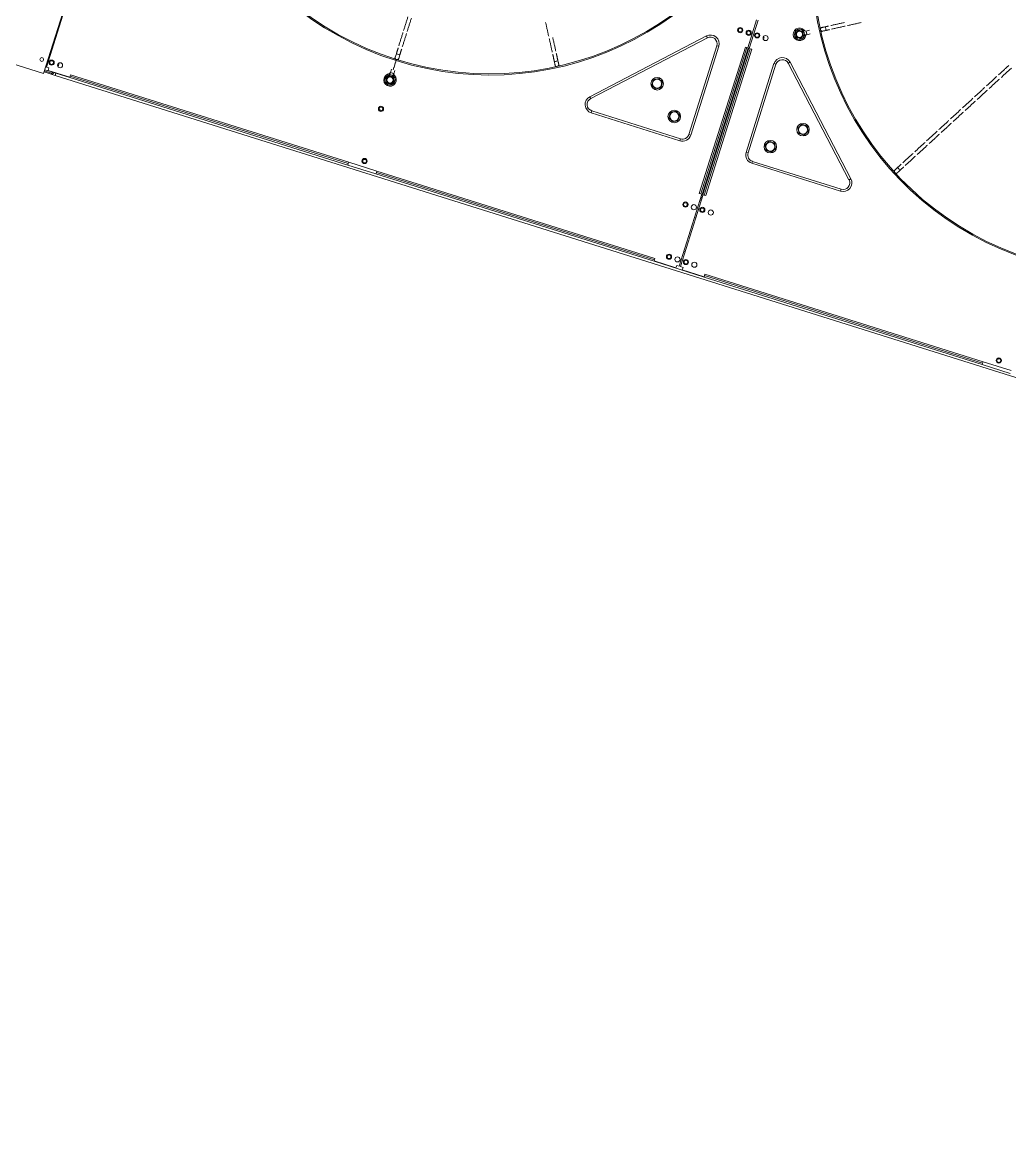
# Model space of a CAD drawing. Header units: metres. Extents: x -17822 to 152406, y -4219 to 19791.
# Drawn here: x 116682.7 to 116816.3, y 6264.5 to 6416.1 of the extents above; entities that cross this region are included whole.
import ezdxf

# ---------------------------------------------------------------- set-up
doc = ezdxf.new("R2010")
doc.units = ezdxf.units.M
doc.header["$LTSCALE"] = 100
doc.header["$MEASUREMENT"] = 0
doc.layers.get('0').update_dxf_attribs({"color": 9, "lineweight": 9})
doc.layers.add('Chiller', color=32, linetype='Continuous', lineweight=9)

# ---------------------------------------------------------------- blocks, each defined once
blk = doc.blocks.new('Chiller')
at = {"layer": 'Chiller', "linetype": 'Continuous'}
for p, q in [((72.22, -22.7), (140.59, 194.8)), ((72.22, -22.7), (31.07, -9.77)), ((72.6, -21.83), (75.66, -12.09)), ((167.54, -19.23), (168.74, -15.41)), ((167.74, -19.29), (168.94, -15.47)), ((146.15, -25.83), (161.94, -17.6)), ((146.29, -26.08), (162.07, -17.85)), ((168.97, -17.84), (169.05, -17.61)), ((169.05, -17.61), (169.12, -17.37)), ((169.76, -17.82), (169.72, -17.97)), ((169.76, -17.82), (169.72, -17.97)), ((163.34, -18.92), (159.57, -30.93)), ((163.61, -19), (159.84, -31.01)), ((167.21, -19.12), (160.98, -38.92)), ((167.4, -19.18), (161.18, -38.98)), ((167.59, -19.24), (161.37, -39.04)), ((161.46, -39.07), (167.68, -19.27)), ((161.65, -39.13), (167.88, -19.33)), ((161.84, -39.19), (168.07, -19.39)), ((163.34, -18.92), (163.61, -19)), ((167.4, -19.18), (167.21, -19.12)), ((167.4, -19.18), (167.59, -19.24)), ((167.68, -19.27), (167.88, -19.33)), ((167.88, -19.33), (168.07, -19.39)), ((119.82, -20.49), (119.97, -20.02)), ((119.88, -21.12), (119.84, -21.26)), ((119.88, -21.12), (119.89, -21.07)), ((119.94, -20.93), (119.89, -21.07)), ((119.94, -20.93), (119.98, -20.79)), ((119.97, -20.02), (120.44, -20.17)), ((120.44, -20.17), (120.29, -20.64)), ((173.26, -21.16), (181.49, -36.94)), ((73.24, -22.76), (72.29, -22.46)), ((73.29, -22.62), (72.34, -22.32)), ((72.38, -22.18), (73.33, -22.48)), ((72.93, -21.93), (72.6, -21.83)), ((72.82, -22.26), (72.93, -21.93)), ((72.82, -22.26), (75.78, -23.19)), ((73.24, -22.76), (73.29, -22.62)), ((73.35, -22.42), (73.33, -22.48)), ((73.62, -22.57), (73.33, -22.48)), ((73.62, -22.57), (73.63, -22.51)), ((73.62, -22.57), (73.76, -22.61)), ((73.76, -22.61), (73.78, -22.56)), ((73.76, -22.61), (73.9, -22.66)), ((73.9, -22.66), (73.81, -22.94)), ((73.92, -22.6), (73.9, -22.66)), ((73.9, -22.66), (75.76, -23.24)), ((74.35, -21.24), (74.18, -21.78)), ((119.3, -22.12), (119.16, -22.56)), ((119.16, -22.56), (119.3, -22.12)), ((119.64, -22.71), (119.16, -22.56)), ((119.16, -22.56), (119.64, -22.71)), ((119.65, -22.7), (119.17, -22.55)), ((119.17, -22.55), (119.65, -22.7)), ((119.59, -22.06), (119.54, -22.2)), ((119.59, -22.06), (119.6, -22)), ((119.65, -21.86), (119.6, -22)), ((119.64, -22.71), (119.78, -22.27)), ((119.78, -22.27), (119.64, -22.71)), ((119.65, -21.86), (119.66, -21.81)), ((119.71, -21.67), (119.66, -21.81)), ((119.71, -21.67), (119.72, -21.63)), ((119.77, -21.49), (119.72, -21.63)), ((119.77, -21.49), (119.78, -21.44)), ((119.82, -21.3), (119.78, -21.44)), ((119.82, -21.3), (119.84, -21.26)), ((167.31, -33.36), (171.08, -21.35)), ((171.35, -21.44), (167.58, -33.44)), ((171.35, -21.44), (171.08, -21.35)), ((181.24, -37.07), (173.01, -21.29)), ((73.81, -22.94), (73.24, -22.76)), ((73.81, -22.94), (587.43, -184.4)), ((75.76, -23.24), (75.82, -23.05)), ((113.4, -35.07), (75.76, -23.24)), ((75.88, -22.86), (75.82, -23.05)), ((113.46, -34.88), (75.82, -23.05)), ((75.88, -22.86), (113.52, -34.69)), ((146.35, -28.01), (146.43, -27.74)), ((158.35, -31.78), (146.35, -28.01)), ((158.44, -31.51), (146.43, -27.74)), ((158.35, -31.78), (158.44, -31.51)), ((159.57, -30.93), (159.84, -31.01)), ((113.52, -34.69), (113.46, -34.88)), ((117.33, -35.89), (113.52, -34.69)), ((167.58, -33.44), (167.31, -33.36)), ((168.08, -34.84), (168.17, -34.57)), ((180.09, -38.62), (168.08, -34.84)), ((168.17, -34.57), (180.18, -38.35)), ((113.4, -35.07), (113.46, -34.88)), ((113.4, -35.07), (117.21, -36.27)), ((117.21, -36.27), (117.27, -36.08)), ((154.85, -48.1), (117.21, -36.27)), ((117.27, -36.08), (117.33, -35.89)), ((154.91, -47.91), (117.27, -36.08)), ((117.33, -35.89), (154.97, -47.72)), ((158.26, -48.75), (161.32, -39.02)), ((158.45, -48.81), (161.51, -39.08)), ((160.98, -38.92), (161.18, -38.98)), ((161.18, -38.98), (161.37, -39.04)), ((161.39, -39.47), (161.2, -39.4)), ((161.44, -39.32), (161.24, -39.26)), ((161.48, -39.18), (161.29, -39.12)), ((161.65, -39.13), (161.46, -39.07)), ((161.84, -39.19), (161.65, -39.13)), ((180.09, -38.62), (180.18, -38.35)), ((161.08, -39.79), (161.27, -39.85)), ((161.17, -39.5), (161.36, -39.56)), ((160.33, -42.17), (160.52, -42.23)), ((158.89, -46.75), (159.08, -46.81)), ((154.85, -48.1), (154.91, -47.91)), ((154.85, -48.1), (161.62, -50.23)), ((157.82, -48.98), (154.86, -48.05)), ((154.97, -47.72), (154.91, -47.91)), ((157.82, -48.98), (157.93, -48.65)), ((157.93, -48.65), (158.26, -48.75)), ((158.78, -48.92), (158.45, -48.81)), ((158.68, -49.25), (158.78, -48.92)), ((158.68, -49.25), (161.64, -50.18)), ((161.74, -49.85), (161.68, -50.04)), ((161.74, -49.85), (199.38, -61.68)), ((161.62, -50.23), (161.68, -50.04)), ((199.26, -62.06), (161.62, -50.23)), ((199.32, -61.87), (161.68, -50.04)), ((199.26, -62.06), (199.32, -61.87)), ((199.26, -62.06), (203.07, -63.26)), ((199.38, -61.68), (199.32, -61.87)), ((203.19, -62.88), (199.38, -61.68))]:
    blk.add_line(p, q, dxfattribs=at)
at = {"layer": 'Chiller', "linetype": 'Continuous', "flags": 128}
for points in [[(177.55, -16.47), (177.57, -16.46), (177.61, -16.45), (177.66, -16.44), (177.72, -16.43), (177.79, -16.41), (177.86, -16.4), (177.95, -16.38), (178.03, -16.36)], [(178.03, -16.36), (178.04, -16.38), (178.05, -16.43), (178.07, -16.51), (178.09, -16.6), (178.11, -16.7), (178.12, -16.78), (178.14, -16.83), (178.14, -16.85), (178.14, -16.85)], [(162.07, -17.85), (162.04, -17.81), (162.02, -17.77), (162, -17.73), (161.99, -17.7), (161.97, -17.67), (161.96, -17.64), (161.94, -17.62), (161.94, -17.6)], [(175.38, -17.55), (175.36, -17.54), (175.31, -17.53), (175.23, -17.52), (175.22, -17.52)], [(175.43, -16.94), (175.6, -16.9), (175.76, -16.87), (175.88, -16.84)], [(175.43, -16.94), (175.43, -16.96), (175.44, -17.01), (175.46, -17.09), (175.48, -17.18), (175.5, -17.28), (175.52, -17.36), (175.53, -17.41), (175.53, -17.43), (175.53, -17.43)], [(175.44, -16.94), (175.45, -16.96), (175.46, -17.01), (175.48, -17.09), (175.5, -17.18), (175.52, -17.27), (175.54, -17.35), (175.55, -17.41), (175.55, -17.42)], [(175.99, -17.33), (175.87, -17.35), (175.7, -17.39), (175.53, -17.43)], [(178.14, -16.85), (178.06, -16.87), (177.97, -16.89), (177.9, -16.9), (177.83, -16.92), (177.77, -16.93), (177.72, -16.94), (177.68, -16.95), (177.66, -16.96)], [(141.84, -20.96), (141.83, -20.97), (141.77, -20.98), (141.69, -21), (141.6, -21.02), (141.51, -21.04), (141.43, -21.06), (141.38, -21.07), (141.36, -21.07), (141.36, -21.07)], [(141.46, -21.55), (141.46, -21.53), (141.45, -21.49), (141.44, -21.45), (141.43, -21.39), (141.41, -21.32), (141.39, -21.24), (141.38, -21.16), (141.36, -21.07)], [(141.84, -20.96), (141.86, -21.05), (141.88, -21.13), (141.9, -21.21), (141.91, -21.28), (141.93, -21.34), (141.94, -21.39), (141.95, -21.42), (141.95, -21.44)], [(173.01, -21.29), (173.05, -21.27), (173.09, -21.25), (173.13, -21.23), (173.16, -21.21), (173.2, -21.19), (173.22, -21.18), (173.25, -21.17), (173.26, -21.16)], [(118.97, -22.72), (118.98, -22.74), (118.99, -22.79), (119, -22.87), (119, -22.87)], [(146.15, -25.83), (146.16, -25.85), (146.17, -25.87), (146.19, -25.9), (146.21, -25.93), (146.22, -25.96), (146.24, -26), (146.26, -26.04), (146.29, -26.08)], [(187.45, -35.75), (187.47, -35.73), (187.49, -35.71), (187.53, -35.67), (187.58, -35.63), (187.63, -35.58), (187.69, -35.53), (187.75, -35.47), (187.81, -35.41)], [(188.15, -35.78), (188.09, -35.84), (188.03, -35.9), (187.97, -35.95), (187.92, -36), (187.87, -36.04), (187.83, -36.08), (187.81, -36.1), (187.79, -36.12)], [(188.15, -35.78), (188.14, -35.77), (188.1, -35.73), (188.05, -35.67), (187.98, -35.6), (187.92, -35.53), (187.86, -35.47), (187.83, -35.43), (187.81, -35.41), (187.81, -35.41)], [(181.49, -36.94), (181.48, -36.95), (181.46, -36.96), (181.43, -36.98), (181.4, -36.99), (181.36, -37.01), (181.32, -37.03), (181.28, -37.05), (181.24, -37.07)]]:
    blk.add_lwpolyline(points, dxfattribs=at)
at = {"layer": 'Chiller', "linetype": 'Continuous'}
for centre, radius in [((166.52, -16.81), 0.35), ((166.52, -16.81), 0.25), ((167.66, -17.17), 0.35), ((167.66, -17.17), 0.25), ((168.81, -17.53), 0.35), ((168.81, -17.53), 0.25), ((169.95, -17.89), 0.35), ((169.95, -17.89), 0.35), ((174.54, -17.39), 0.693), ((174.54, -17.39), 0.477), ((174.54, -17.39), 0.425), ((71.97, -20.79), 0.25), ((73.31, -21.21), 0.35), ((73.31, -21.21), 0.25), ((74.45, -21.57), 0.35), ((119.11, -23.56), 0.693), ((119.11, -23.56), 0.693), ((119.11, -23.56), 0.477), ((119.11, -23.56), 0.477), ((119.11, -23.56), 0.425), ((119.11, -23.56), 0.425), ((155.27, -24.07), 0.85), ((155.27, -24.07), 0.612), ((117.89, -27.47), 0.35), ((117.89, -27.47), 0.25), ((157.59, -28.5), 0.85), ((157.59, -28.5), 0.612), ((175.02, -30.28), 0.85), ((175.02, -30.28), 0.612), ((170.59, -32.59), 0.85), ((170.59, -32.59), 0.612), ((115.67, -34.53), 0.35), ((115.67, -34.53), 0.25), ((159.1, -40.42), 0.35), ((159.1, -40.42), 0.25), ((160.24, -40.78), 0.35), ((161.39, -41.14), 0.35), ((161.39, -41.14), 0.25), ((162.53, -41.5), 0.35), ((156.88, -47.48), 0.35), ((156.88, -47.48), 0.25), ((158.02, -47.84), 0.35), ((159.17, -48.2), 0.35), ((159.17, -48.2), 0.25), ((160.31, -48.56), 0.35), ((201.52, -61.52), 0.35), ((201.52, -61.52), 0.25)]:
    blk.add_circle(centre, radius, dxfattribs=at)
for centre, radius, start, end in [((132.61, 19.37), 42.25, 72.5493, 252.5493), ((132.61, 19.37), 42.1, 72.5493, 252.5493), ((132.61, 19.37), 42.25, 252.5493, 72.5493), ((132.61, 19.37), 42.1, 252.5493, 72.5493), ((218.47, -7.62), 42.25, 72.5493, 252.5493), ((218.47, -7.62), 42.1, 72.5493, 252.5493), ((174.54, -17.39), 0.85, 39.5849, 282.5493), ((177.61, -16.71), 0.247, 102.8908, 177.9707), ((162.48, -18.65), 1.18, 342.5493, 117.5493), ((162.48, -18.65), 0.9, 342.5493, 117.5493), ((174.54, -17.39), 0.85, 282.5493, 349.5849), ((135.81, 30.65), 61.71, 309.52, 309.6658), ((175.39, -16.69), 0.25, 219.5849, 282.5493), ((175.39, -16.69), 0.75, 258.0292, 282.5493), ((177.61, -16.71), 0.247, 207.1326, 282.208), ((120.05, -20.56), 0.247, 162.9068, 237.9515), ((120.06, -20.56), 0.247, 267.1589, 342.1799), ((172.21, -21.71), 1.18, 27.5493, 162.5493), ((172.21, -21.71), 0.9, 27.5493, 162.5493), ((73.33, -22.48), 0.3, 252.5493, 342.5493), ((73.33, -22.48), 0.15, 252.5493, 342.5493), ((119.11, -23.56), 0.85, 95.5136, 162.5493), ((118.93, -22.47), 0.25, 279.5849, 342.5493), ((168.36, -18.02), 49.55, 185.4289, 185.6104), ((119.89, -22.77), 0.75, 162.5493, 187.0634), ((118.93, -22.47), 0.75, 318.0278, 342.5493), ((119.89, -22.77), 0.25, 162.5493, 225.5136), ((141.7, -21.5), 0.246, 192.7756, 260.3791), ((141.71, -21.5), 0.246, 304.7315, 12.3219), ((119.11, -23.56), 0.85, 162.5493, 45.5136), ((81.89, 9.16), 49.55, 319.4881, 319.6696), ((156.33, -59.02), 51.4, 135.4356, 135.6106), ((146.7, -26.88), 1.18, 117.5493, 252.5493), ((146.7, -26.88), 0.9, 117.5493, 252.5493), ((117.54, -27.88), 0.35, 28.9464, 72.5492), ((158.71, -30.66), 1.18, 252.5493, 342.5493), ((158.71, -30.66), 0.9, 252.5493, 342.5493), ((115.63, -33.99), 0.35, 252.5492, 296.1521), ((168.44, -33.71), 1.18, 162.5493, 252.5493), ((168.44, -33.71), 0.9, 162.5493, 252.5493), ((187.62, -35.93), 0.246, 132.7563, 200.3874), ((187.62, -35.93), 0.246, 244.7246, 312.3176), ((180.45, -37.49), 1.18, 252.5493, 27.5493), ((180.45, -37.49), 0.9, 252.5493, 27.5493), ((201.48, -60.98), 0.35, 252.5493, 296.152)]:
    blk.add_arc(centre, radius, start, end, dxfattribs=at)
for points in [[(120.96, -16.85), (121.53, -15.03)], [(122.01, -15.18), (121.44, -16.99)], [(140.59, -17.64), (140.18, -15.78)], [(177.32, -16.52), (177.55, -16.47)], [(178.03, -16.36), (178.48, -16.26)], [(178.77, -16.2), (180.62, -15.78)], [(180.74, -16.27), (178.88, -16.68)], [(182.89, -15.79), (181.03, -16.2)], [(120.3, -18.94), (120.87, -17.13)], [(121.35, -17.28), (120.78, -19.09)], [(141.07, -19.78), (140.66, -17.93)], [(141.14, -17.82), (141.56, -19.67)], [(177.66, -16.96), (177.43, -17.01)], [(178.59, -16.75), (178.14, -16.85)], [(119.97, -20.02), (120.21, -19.23)], [(120.69, -19.37), (120.44, -20.17)], [(119.75, -20.71), (119.82, -20.49)], [(120.29, -20.64), (120.22, -20.86)], [(141.36, -21.07), (141.14, -20.08)], [(141.62, -19.97), (141.84, -20.96)], [(141.51, -21.77), (141.46, -21.55)], [(141.95, -21.44), (142, -21.67)], [(201.48, -22.87), (202.88, -21.59)], [(203.23, -21.95), (201.82, -23.24)], [(199.86, -24.36), (201.26, -23.07)], [(201.61, -23.43), (200.2, -24.72)], [(198.24, -25.84), (199.64, -24.56)], [(199.99, -24.92), (198.58, -26.21)], [(196.62, -27.33), (198.02, -26.04)], [(198.37, -26.41), (196.96, -27.69)], [(195, -28.82), (196.39, -27.54)], [(196.74, -27.9), (195.34, -29.18)], [(193.38, -30.31), (194.77, -29.03)], [(195.12, -29.39), (193.72, -30.67)], [(191.75, -31.8), (193.16, -30.51)], [(193.49, -30.88), (192.1, -32.16)], [(190.14, -33.28), (191.54, -32)], [(191.88, -32.36), (190.48, -33.65)], [(188.51, -34.77), (189.91, -33.49)], [(190.25, -33.85), (188.86, -35.13)], [(187.28, -35.9), (187.45, -35.75)], [(187.79, -36.12), (187.62, -36.27)], [(187.81, -35.41), (188.3, -34.97)], [(188.64, -35.34), (188.15, -35.78)]]:
    blk.add_open_spline(points, degree=1, dxfattribs=at)
for points, knots in [([(174.42, -16.83), (174.4, -16.84), (174.36, -16.88), (174.28, -16.96), (174.18, -17.05), (174.08, -17.14), (174.02, -17.2), (173.99, -17.22)], [0, 0, 0, 0, 0.111318, 0.325274, 0.540888, 0.820939, 1, 1, 1, 1]), ([(173.99, -17.22), (174, -17.24), (174.01, -17.3), (174.03, -17.4), (174.06, -17.54), (174.09, -17.67), (174.11, -17.75), (174.12, -17.78)], [0, 0, 0, 0, 0.111319, 0.325235, 0.540889, 0.820901, 1, 1, 1, 1]), ([(174.12, -17.78), (174.13, -17.79), (174.17, -17.8), (174.26, -17.83), (174.41, -17.88), (174.55, -17.92), (174.64, -17.95), (174.67, -17.96), (174.67, -17.96)], [0, 0, 0, 0, 0.061496, 0.243656, 0.500221, 0.869749, 0.981504, 1, 1, 1, 1]), ([(174.97, -17), (174.96, -17), (174.92, -16.99), (174.82, -16.96), (174.67, -16.91), (174.53, -16.87), (174.44, -16.84), (174.42, -16.83), (174.42, -16.83)], [0, 0, 0, 0, 0.0615681, 0.2437281, 0.5002132, 0.8697422, 0.9815728, 1, 1, 1, 1]), ([(174.67, -17.96), (174.68, -17.94), (174.73, -17.9), (174.81, -17.83), (174.91, -17.74), (175.01, -17.65), (175.07, -17.59), (175.09, -17.57)], [0, 0, 0, 0, 0.111319, 0.325226, 0.540849, 0.820901, 1, 1, 1, 1]), ([(175.09, -17.57), (175.09, -17.55), (175.08, -17.49), (175.05, -17.38), (175.02, -17.25), (174.99, -17.12), (174.98, -17.04), (174.97, -17)], [0, 0, 0, 0, 0.111356, 0.325272, 0.540886, 0.820939, 1, 1, 1, 1]), ([(118.56, -23.38), (118.58, -23.37), (118.62, -23.33), (118.7, -23.26), (118.8, -23.16), (118.9, -23.07), (118.97, -23.01), (118.99, -22.99)], [0, 0, 0, 0, 0.111318, 0.325274, 0.540888, 0.820939, 1, 1, 1, 1]), ([(118.99, -22.99), (118.98, -23), (118.95, -23.03), (118.88, -23.09), (118.76, -23.2), (118.65, -23.3), (118.58, -23.36), (118.57, -23.38), (118.56, -23.38)], [0, 0, 0, 0, 0.061533, 0.243712, 0.500216, 0.869735, 0.981557, 1, 1, 1, 1]), ([(118.69, -23.95), (118.69, -23.94), (118.68, -23.89), (118.66, -23.8), (118.62, -23.64), (118.59, -23.5), (118.57, -23.41), (118.56, -23.38), (118.56, -23.38)], [0, 0, 0, 0, 0.061533, 0.243721, 0.500216, 0.869734, 0.981565, 1, 1, 1, 1]), ([(118.56, -23.38), (118.57, -23.4), (118.58, -23.46), (118.6, -23.56), (118.63, -23.7), (118.66, -23.83), (118.68, -23.91), (118.69, -23.95)], [0, 0, 0, 0, 0.111318, 0.325265, 0.540888, 0.820939, 1, 1, 1, 1]), ([(119.24, -24.12), (119.22, -24.11), (119.17, -24.1), (119.06, -24.06), (118.93, -24.02), (118.8, -23.98), (118.72, -23.96), (118.69, -23.95)], [0, 0, 0, 0, 0.111362, 0.325305, 0.54091, 0.820973, 1, 1, 1, 1]), ([(118.69, -23.95), (118.71, -23.95), (118.76, -23.97), (118.87, -24), (119, -24.04), (119.13, -24.08), (119.21, -24.11), (119.24, -24.12)], [0, 0, 0, 0, 0.1112877, 0.3252305, 0.5408352, 0.8208977, 1, 1, 1, 1]), ([(118.99, -22.99), (119.01, -23), (119.06, -23.01), (119.17, -23.05), (119.3, -23.09), (119.43, -23.13), (119.51, -23.15), (119.54, -23.16)], [0, 0, 0, 0, 0.1112877, 0.3252305, 0.5408352, 0.8208977, 1, 1, 1, 1]), ([(119.54, -23.16), (119.52, -23.16), (119.47, -23.14), (119.36, -23.11), (119.23, -23.07), (119.1, -23.03), (119.02, -23), (118.99, -22.99)], [0, 0, 0, 0, 0.111362, 0.325305, 0.54091, 0.820973, 1, 1, 1, 1]), ([(119.67, -23.73), (119.65, -23.74), (119.61, -23.78), (119.53, -23.85), (119.43, -23.95), (119.33, -24.04), (119.26, -24.1), (119.24, -24.12)], [0, 0, 0, 0, 0.111356, 0.325264, 0.540886, 0.820939, 1, 1, 1, 1]), ([(119.24, -24.12), (119.25, -24.11), (119.28, -24.08), (119.35, -24.02), (119.47, -23.91), (119.58, -23.81), (119.65, -23.75), (119.66, -23.73), (119.67, -23.73)], [0, 0, 0, 0, 0.061533, 0.243721, 0.500216, 0.869734, 0.981565, 1, 1, 1, 1]), ([(119.54, -23.16), (119.54, -23.18), (119.55, -23.22), (119.57, -23.31), (119.61, -23.47), (119.64, -23.61), (119.66, -23.7), (119.67, -23.73), (119.67, -23.73)], [0, 0, 0, 0, 0.061533, 0.243712, 0.500216, 0.869735, 0.981557, 1, 1, 1, 1]), ([(119.67, -23.73), (119.66, -23.71), (119.65, -23.65), (119.63, -23.55), (119.6, -23.41), (119.57, -23.28), (119.55, -23.2), (119.54, -23.16)], [0, 0, 0, 0, 0.111356, 0.325272, 0.540886, 0.820939, 1, 1, 1, 1]), ([(154.54, -24.23), (154.55, -24.2), (154.6, -24.05), (154.67, -23.81), (154.74, -23.6), (154.77, -23.52)], [0, 0, 0, 0, 0.13214, 0.636315, 1, 1, 1, 1]), ([(155.05, -24.79), (155, -24.74), (154.91, -24.64), (154.74, -24.45), (154.62, -24.32), (154.54, -24.23)], [0, 0, 0, 0, 0.264847, 0.535435, 1, 1, 1, 1]), ([(154.77, -23.52), (154.83, -23.5), (154.96, -23.47), (155.21, -23.42), (155.39, -23.38), (155.5, -23.35)], [0, 0, 0, 0, 0.264901, 0.53549, 1, 1, 1, 1]), ([(155.5, -23.35), (155.54, -23.4), (155.63, -23.5), (155.8, -23.69), (155.93, -23.82), (156.01, -23.91)], [0, 0, 0, 0, 0.264862, 0.535466, 1, 1, 1, 1]), ([(156.01, -23.91), (155.98, -23.99), (155.91, -24.2), (155.84, -24.44), (155.79, -24.59), (155.78, -24.62)], [0, 0, 0, 0, 0.363685, 0.86786, 1, 1, 1, 1]), ([(155.78, -24.62), (155.72, -24.64), (155.59, -24.67), (155.34, -24.72), (155.16, -24.76), (155.05, -24.79)], [0, 0, 0, 0, 0.264861, 0.535463, 1, 1, 1, 1]), ([(156.85, -28.67), (156.88, -28.58), (156.94, -28.38), (157.02, -28.13), (157.07, -27.98), (157.08, -27.95)], [0, 0, 0, 0, 0.3636822, 0.8678538, 1, 1, 1, 1]), ([(157.36, -29.22), (157.32, -29.17), (157.23, -29.07), (157.05, -28.89), (156.93, -28.75), (156.85, -28.67)], [0, 0, 0, 0, 0.264862, 0.535466, 1, 1, 1, 1]), ([(157.08, -27.95), (157.14, -27.94), (157.27, -27.91), (157.52, -27.85), (157.7, -27.81), (157.81, -27.79)], [0, 0, 0, 0, 0.2648624, 0.5354617, 1, 1, 1, 1]), ([(157.81, -27.79), (157.85, -27.84), (157.94, -27.93), (158.12, -28.12), (158.24, -28.26), (158.32, -28.34)], [0, 0, 0, 0, 0.264901, 0.53549, 1, 1, 1, 1]), ([(158.32, -28.34), (158.31, -28.37), (158.26, -28.52), (158.18, -28.77), (158.12, -28.97), (158.09, -29.06)], [0, 0, 0, 0, 0.1321462, 0.6363178, 1, 1, 1, 1]), ([(158.09, -29.06), (158.03, -29.07), (157.9, -29.1), (157.65, -29.15), (157.47, -29.19), (157.36, -29.22)], [0, 0, 0, 0, 0.264844, 0.535433, 1, 1, 1, 1]), ([(174.31, -30.05), (174.36, -30.01), (174.45, -29.92), (174.64, -29.75), (174.78, -29.62), (174.86, -29.55)], [0, 0, 0, 0, 0.264878, 0.535454, 1, 1, 1, 1]), ([(174.47, -30.79), (174.46, -30.72), (174.43, -30.59), (174.37, -30.35), (174.33, -30.17), (174.31, -30.05)], [0, 0, 0, 0, 0.264878, 0.535454, 1, 1, 1, 1]), ([(174.86, -29.55), (174.89, -29.56), (175.04, -29.6), (175.29, -29.68), (175.49, -29.74), (175.58, -29.77)], [0, 0, 0, 0, 0.1321493, 0.636286, 1, 1, 1, 1]), ([(175.58, -29.77), (175.59, -29.83), (175.62, -29.96), (175.67, -30.21), (175.71, -30.39), (175.74, -30.5)], [0, 0, 0, 0, 0.264862, 0.535477, 1, 1, 1, 1]), ([(175.19, -31.01), (175.1, -30.98), (174.9, -30.92), (174.65, -30.84), (174.5, -30.8), (174.47, -30.79)], [0, 0, 0, 0, 0.363714, 0.867851, 1, 1, 1, 1]), ([(175.74, -30.5), (175.69, -30.55), (175.59, -30.64), (175.41, -30.81), (175.27, -30.93), (175.19, -31.01)], [0, 0, 0, 0, 0.264862, 0.535477, 1, 1, 1, 1]), ([(169.87, -32.37), (169.92, -32.32), (170.02, -32.23), (170.21, -32.06), (170.34, -31.94), (170.43, -31.86)], [0, 0, 0, 0, 0.2648571, 0.5354742, 1, 1, 1, 1]), ([(170.04, -33.1), (170.02, -33.04), (169.99, -32.91), (169.94, -32.66), (169.9, -32.48), (169.87, -32.37)], [0, 0, 0, 0, 0.264855, 0.535471, 1, 1, 1, 1]), ([(170.75, -33.32), (170.72, -33.31), (170.57, -33.27), (170.33, -33.19), (170.12, -33.13), (170.04, -33.1)], [0, 0, 0, 0, 0.1321493, 0.636286, 1, 1, 1, 1]), ([(170.43, -31.86), (170.51, -31.89), (170.72, -31.95), (170.96, -32.03), (171.11, -32.07), (171.14, -32.08)], [0, 0, 0, 0, 0.363714, 0.867851, 1, 1, 1, 1]), ([(171.31, -32.82), (171.26, -32.86), (171.16, -32.95), (170.97, -33.12), (170.84, -33.25), (170.75, -33.32)], [0, 0, 0, 0, 0.264884, 0.53546, 1, 1, 1, 1]), ([(171.14, -32.08), (171.16, -32.15), (171.19, -32.28), (171.24, -32.53), (171.28, -32.7), (171.31, -32.82)], [0, 0, 0, 0, 0.2648796, 0.5354574, 1, 1, 1, 1])]:
    blk.add_open_spline(points, degree=3, knots=knots, dxfattribs=at)

msp = doc.modelspace()

# ---------------------------------------------------------------- block references
at = {"color": 2}
msp.add_blockref('Chiller', (116613.33, 6431.9), dxfattribs=at)

doc.saveas('drawing.dxf')
